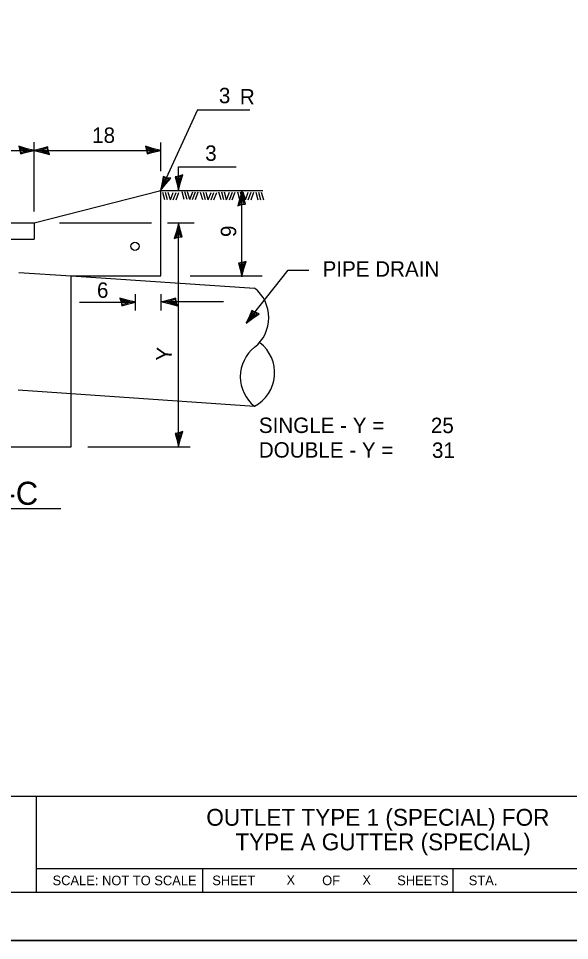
# Model space of a CAD drawing. Extents: x 0 to 2.83, y 0 to 1.83.
# Drawn here: x 1.716 to 2.193, y 0 to 0.798 of the extents above; entities that cross this region are included whole.
import ezdxf

# ---------------------------------------------------------------- set-up
doc = ezdxf.new("R2010")
doc.units = 0
for name, color, linetype in [('IDS_Notes', 7, 'Continuous'), ('RD_Pr_Roadway_Dimensions', 7, 'Continuous'), ('RD_Pr_Roadway_Notes', 7, 'Continuous'), ('SH_General_Details', 7, 'Continuous'), ('SH_Printer_Plotting_Border', 7, 'Continuous')]:
    doc.layers.add(name, color=color, linetype=linetype)

msp = doc.modelspace()

# ---------------------------------------------------------------- linework, layer by layer
at = {"layer": 'RD_Pr_Roadway_Dimensions'}
for p, q in [((1.87082, 0.71909), (1.8386, 0.6494)), ((1.87082, 0.71909), (1.91596, 0.71909)), ((1.7293, 0.63106), (1.7293, 0.69104)), ((1.83893, 0.66611), (1.83893, 0.69071)), ((1.56391, 0.68403), (1.7293, 0.68403)), ((1.7293, 0.68403), (1.83893, 0.68403)), ((1.85434, 0.6494), (1.85434, 0.6698)), ((1.85434, 0.6698), (1.90415, 0.6698)), ((1.90917, 0.57461), (1.90917, 0.6494)), ((1.75138, 0.62119), (1.83088, 0.62119)), ((1.84482, 0.62119), (1.86787, 0.62119)), ((1.85434, 0.42725), (1.85434, 0.61766)), ((1.86434, 0.57535), (1.92676, 0.57535)), ((1.8169, 0.54548), (1.8169, 0.55949)), ((1.83938, 0.54548), (1.83938, 0.55949)), ((1.7685, 0.55248), (1.8169, 0.55248)), ((1.83893, 0.55321), (1.89321, 0.55321)), ((1.77566, 0.42725), (1.86444, 0.42725))]:
    msp.add_line(p, q, dxfattribs=at)
for points in [[(1.71706, 0.68435), (1.71748, 0.68107), (1.72264, 0.68249), (1.7293, 0.68403), (1.7222, 0.68578), (1.71597, 0.68774), (1.71706, 0.68435), (1.71761, 0.68219), (1.72482, 0.68405), (1.71694, 0.68653), (1.7181, 0.68374), (1.72142, 0.68413), (1.71823, 0.685)], [(1.74154, 0.68372), (1.74113, 0.68699), (1.73596, 0.68557), (1.7293, 0.68403), (1.73641, 0.68229), (1.74264, 0.68033), (1.74154, 0.68372), (1.741, 0.68588), (1.73378, 0.68402), (1.74167, 0.68153), (1.7405, 0.68433), (1.73718, 0.68394), (1.74038, 0.68307)], [(1.82669, 0.68435), (1.8271, 0.68107), (1.83227, 0.68249), (1.83893, 0.68403), (1.83182, 0.68578), (1.8256, 0.68774), (1.82669, 0.68435), (1.82724, 0.68219), (1.83445, 0.68405), (1.82656, 0.68653), (1.82773, 0.68374), (1.83105, 0.68413), (1.82786, 0.685)], [(1.85465, 0.66164), (1.85138, 0.66123), (1.8528, 0.65606), (1.85434, 0.6494), (1.85608, 0.65651), (1.85804, 0.66273), (1.85465, 0.66164), (1.85249, 0.66109), (1.85435, 0.65388), (1.85684, 0.66177), (1.85404, 0.6606), (1.85443, 0.65728), (1.8553, 0.66047)], [(1.84402, 0.66038), (1.84088, 0.66138), (1.84, 0.65609), (1.8386, 0.6494), (1.84317, 0.65512), (1.84756, 0.65995), (1.84402, 0.66038), (1.84184, 0.66079), (1.8405, 0.65346), (1.84606, 0.65957), (1.84304, 0.65969), (1.842, 0.65651), (1.84413, 0.65905)], [(1.90886, 0.63716), (1.91213, 0.63757), (1.91071, 0.64274), (1.90917, 0.6494), (1.90742, 0.64229), (1.90546, 0.63607), (1.90886, 0.63716), (1.91102, 0.63771), (1.90916, 0.64492), (1.90667, 0.63703), (1.90946, 0.6382), (1.90908, 0.64152), (1.9082, 0.63833)], [(1.85402, 0.60875), (1.8573, 0.60916), (1.85588, 0.61433), (1.85434, 0.62099), (1.85259, 0.61388), (1.85063, 0.60765), (1.85402, 0.60875), (1.85618, 0.60929), (1.85432, 0.61651), (1.85184, 0.60862), (1.85463, 0.60979), (1.85424, 0.61311), (1.85337, 0.60991)], [(1.90948, 0.58685), (1.90621, 0.58644), (1.90763, 0.58127), (1.90917, 0.57461), (1.91092, 0.58172), (1.91288, 0.58795), (1.90948, 0.58685), (1.90732, 0.58631), (1.90918, 0.57909), (1.91167, 0.58698), (1.90888, 0.58581), (1.90926, 0.58249), (1.91014, 0.58569)], [(1.80466, 0.5528), (1.80507, 0.54952), (1.81024, 0.55094), (1.8169, 0.55248), (1.80979, 0.55423), (1.80357, 0.55619), (1.80466, 0.5528), (1.80521, 0.55064), (1.81242, 0.5525), (1.80453, 0.55498), (1.8057, 0.55219), (1.80902, 0.55258), (1.80583, 0.55345)], [(1.85226, 0.5527), (1.85185, 0.55598), (1.84668, 0.55456), (1.84002, 0.55302), (1.84713, 0.55127), (1.85335, 0.54931), (1.85226, 0.5527), (1.85171, 0.55486), (1.8445, 0.553), (1.85239, 0.55052), (1.85122, 0.55331), (1.8479, 0.55292), (1.85109, 0.55205)], [(1.85465, 0.43949), (1.85138, 0.43907), (1.8528, 0.43391), (1.85434, 0.42725), (1.85608, 0.43435), (1.85804, 0.44058), (1.85465, 0.43949), (1.85249, 0.43894), (1.85435, 0.43173), (1.85684, 0.43961), (1.85404, 0.43845), (1.85443, 0.43513), (1.8553, 0.43832)]]:
    msp.add_lwpolyline(points, dxfattribs=at)
at = {"layer": 'RD_Pr_Roadway_Notes'}
msp.add_line((1.55779, 0.37394), (1.7524, 0.37394), dxfattribs=at)
at = {"layer": 'SH_General_Details'}
for p, q in [((1.7293, 0.62119), (1.83893, 0.64938)), ((1.8386, 0.6494), (1.92709, 0.6494)), ((1.83893, 0.57535), (1.83893, 0.64938)), ((1.84246, 0.64109), (1.8406, 0.64766)), ((1.84486, 0.64109), (1.84298, 0.64766)), ((1.84722, 0.64109), (1.84535, 0.64766)), ((1.84722, 0.64109), (1.84972, 0.64766)), ((1.84966, 0.64109), (1.85216, 0.64766)), ((1.8521, 0.64109), (1.8546, 0.64766)), ((1.85926, 0.6415), (1.85739, 0.64806)), ((1.86165, 0.6415), (1.85978, 0.64806)), ((1.86402, 0.6415), (1.86214, 0.64806)), ((1.86402, 0.6415), (1.86652, 0.64806)), ((1.86646, 0.6415), (1.86896, 0.64806)), ((1.8689, 0.6415), (1.8714, 0.64806)), ((1.87526, 0.6411), (1.87339, 0.64767)), ((1.87765, 0.6411), (1.87578, 0.64767)), ((1.88001, 0.6411), (1.87814, 0.64767)), ((1.88001, 0.6411), (1.88252, 0.64767)), ((1.88246, 0.6411), (1.88496, 0.64767)), ((1.8849, 0.6411), (1.8874, 0.64767)), ((1.89116, 0.64112), (1.88928, 0.6477)), ((1.89354, 0.64112), (1.89166, 0.6477)), ((1.8959, 0.64112), (1.89403, 0.6477)), ((1.8959, 0.64112), (1.8984, 0.6477)), ((1.89835, 0.64112), (1.90084, 0.6477)), ((1.90078, 0.64112), (1.90328, 0.6477)), ((1.90734, 0.64113), (1.90546, 0.64771)), ((1.90972, 0.64113), (1.90784, 0.64771)), ((1.9121, 0.64113), (1.91022, 0.64771)), ((1.9121, 0.64113), (1.91459, 0.64771)), ((1.91453, 0.64113), (1.91702, 0.64771)), ((1.91698, 0.64113), (1.91947, 0.64771)), ((1.92323, 0.64102), (1.92136, 0.64759)), ((1.92562, 0.64102), (1.92374, 0.64759)), ((1.92799, 0.64102), (1.92612, 0.64759)), ((1.56391, 0.62119), (1.7293, 0.62119)), ((1.7293, 0.62119), (1.7293, 0.60707)), ((1.56391, 0.60707), (1.7293, 0.60707)), ((1.71597, 0.57836), (1.76136, 0.57535)), ((1.76136, 0.42725), (1.76136, 0.57535)), ((1.76136, 0.57535), (1.92004, 0.56477)), ((1.76136, 0.57535), (1.83893, 0.57535)), ((1.91284, 0.5344), (1.94901, 0.58037)), ((1.94901, 0.58037), (1.96712, 0.58037)), ((1.83893, 0.55321), (1.86787, 0.55321)), ((1.71553, 0.47663), (1.76136, 0.47345)), ((1.76136, 0.47345), (1.92004, 0.46251)), ((1.53217, 0.42725), (1.76136, 0.42725)), ((0.16666, 0.125), (2.79166, 0.125)), ((1.73118, 0.125), (1.73118, 0.04167)), ((1.73118, 0.0625), (2.37285, 0.0625)), ((1.87499, 0.0625), (1.87499, 0.04167)), ((2.09166, 0.0625), (2.09166, 0.04167)), ((2.83333, 0), (-0.00001, 0))]:
    msp.add_line(p, q, dxfattribs=at)
msp.add_lwpolyline([(0.16666, 1.79167), (2.79166, 1.79167), (2.79166, 0.04167), (0.16666, 0.04167)], close=True, dxfattribs=at)
msp.add_lwpolyline([(1.92065, 0.54383), (1.91782, 0.54553), (1.91574, 0.54059), (1.91284, 0.5344), (1.9186, 0.53891), (1.924, 0.54259), (1.92065, 0.54383), (1.91862, 0.54473), (1.91562, 0.53791), (1.92245, 0.54257), (1.91953, 0.54339), (1.91778, 0.54053), (1.92044, 0.54251)], dxfattribs=at)
msp.add_circle((1.81659, 0.60096), 0.00358, dxfattribs=at)
for centre, radius, start, end in [((1.89973, 0.5392), 0.03265, 308.46134, 51.53866), ((1.94034, 0.48807), 0.03265, 128.46134, 231.53866), ((1.90457, 0.49152), 0.03288, 298.057, 52.20536)]:
    msp.add_arc(centre, radius, start, end, dxfattribs=at)
at = {"layer": 'SH_Printer_Plotting_Border'}
msp.add_lwpolyline([(-0.00001, 0), (2.83333, 0), (2.83333, 1.83333), (-0.00001, 1.83333)], close=True, dxfattribs=at)

# ---------------------------------------------------------------- texts
at = {"layer": 'IDS_Notes'}
for p in [(1.9477, 0.04825), (2.01337, 0.04825)]:
    msp.add_text('X', height=0.00833, dxfattribs=at).set_placement(p)
at = {"layer": 'RD_Pr_Roadway_Dimensions'}
for s, height, p in [('3', 0.01333, (1.8892, 0.72483)), ('R', 0.01333, (1.90736, 0.72379)), ('18', 0.013333, (1.77951, 0.6905)), ('3', 0.01333, (1.87737, 0.67497)), ('6', 0.01333, (1.78371, 0.55639))]:
    msp.add_text(s, height=height, dxfattribs=at).set_placement(p)
for s, rotation, p in [('9', 90, (1.90415, 0.60901)), ('Y', 86.05518, (1.84805, 0.5012))]:
    msp.add_text(s, height=0.01333, rotation=rotation, dxfattribs=at).set_placement(p)
at = {"layer": 'RD_Pr_Roadway_Notes'}
msp.add_text('SECTION C-C', height=0.02, dxfattribs=at).set_placement((1.55895, 0.37717))
at = {"layer": 'SH_General_Details'}
for s, height, p in [('PIPE DRAIN', 0.013333, (1.9789, 0.57471)), ('SINGLE - Y = ', 0.0133333, (1.92378, 0.43938)), ('25', 0.013333, (2.07262, 0.43929)), ('DOUBLE - Y =', 0.0133333, (1.92378, 0.41805)), ('31', 0.013333, (2.07357, 0.41782)), ('OUTLET TYPE 1 (SPECIAL) FOR', 0.0145833, (1.87831, 0.09938)), ('TYPE A GUTTER (SPECIAL)', 0.0145833, (1.90342, 0.07813)), ('SCALE:          ', 0.0083333, (1.74528, 0.04792)), ('NOT TO SCALE', 0.0083333, (1.78812, 0.04785)), ('SHEET', 0.008333, (1.88349, 0.04792)), ('OF', 0.008333, (1.97857, 0.04792)), ('SHEETS', 0.008333, (2.0435, 0.04792)), ('STA.', 0.008333, (2.10541, 0.04792))]:
    msp.add_text(s, height=height, dxfattribs=at).set_placement(p)

doc.saveas('drawing.dxf')
